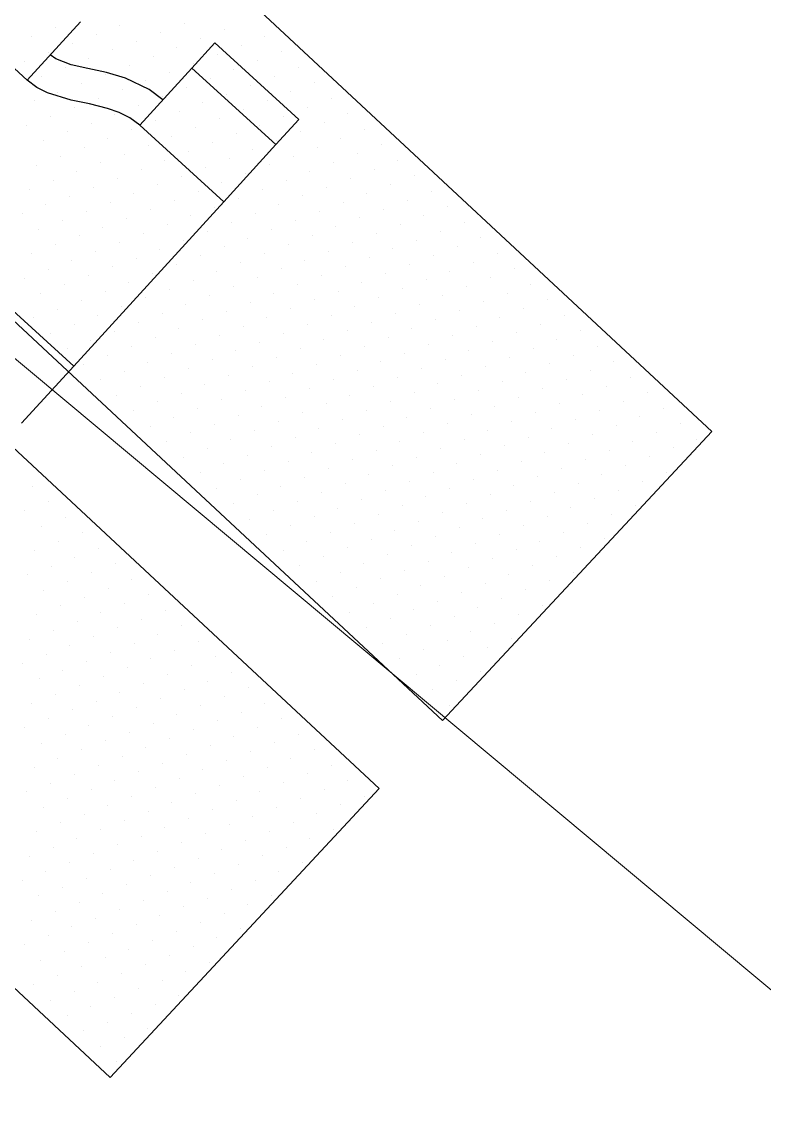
# Model space of a CAD drawing. Header units: inches. Extents: x 47316 to 59086, y 3141 to 11743.
# Drawn here: x 54399.5 to 54415.84, y 9830.6 to 9854.64 of the extents above; entities that cross this region are included whole.
import ezdxf

# ---------------------------------------------------------------- set-up
doc = ezdxf.new("R2010")
doc.units = ezdxf.units.IN
doc.header["$MEASUREMENT"] = 0
doc.linetypes.add('_VH_SPACE_TAPE_1', pattern='A,0.0001,[17,VeSys.shx,S=0.1,R=0,X=0,Y=0],-0.4,[17,VeSys.shx,S=0.1,R=0,X=0,Y=0],-0.4,[17,VeSys.shx,S=0.1,R=0,X=0,Y=0],-0.4,[18,VeSys.shx,S=0.1,R=0,X=0,Y=0],-0.5,[18,VeSys.shx,S=0.1,R=180,X=0.1,Y=0],-0.1,[17,VeSys.shx,S=0.1,R=0,X=0,Y=0],-0.4,[17,VeSys.shx,S=0.1,R=0,X=0,Y=0],-0.4,[17,VeSys.shx,S=0.1,R=0,X=0,Y=0],-0.4', length=3.0001)

msp = doc.modelspace()

# ---------------------------------------------------------------- linework, layer by layer
at = {"color": 0, "lineweight": 15}
for p, q in [((54399.434, 9859.827), (54414.688, 9845.619)), ((54401.66, 9854.555), (54401.66, 9854.555)), ((54403.074, 9854.605), (54403.074, 9854.605)), ((54399.723, 9854.309), (54399.723, 9854.309)), ((54400.247, 9854.505), (54400.247, 9854.505)), ((54401.137, 9854.36), (54401.137, 9854.36)), ((54402.55, 9854.41), (54402.55, 9854.41)), ((54403.963, 9854.46), (54403.963, 9854.46)), ((54404.853, 9854.315), (54404.853, 9854.315)), ((54400.613, 9854.164), (54400.613, 9854.164)), ((54402.026, 9854.214), (54402.026, 9854.214)), ((54402.916, 9854.069), (54402.916, 9854.069)), ((54403.439, 9854.264), (54403.439, 9854.264)), ((54404.329, 9854.119), (54404.329, 9854.119)), ((54400.089, 9853.969), (54400.089, 9853.969)), ((54400.979, 9853.823), (54400.979, 9853.823)), ((54401.502, 9854.019), (54401.502, 9854.019)), ((54402.392, 9853.873), (54402.392, 9853.873)), ((54403.805, 9853.924), (54403.805, 9853.924)), ((54405.219, 9853.974), (54405.219, 9853.974)), ((54399.565, 9853.773), (54399.565, 9853.773)), ((54400.455, 9853.628), (54400.455, 9853.628)), ((54401.868, 9853.678), (54401.868, 9853.678)), ((54403.282, 9853.728), (54403.282, 9853.728)), ((54404.171, 9853.583), (54404.171, 9853.583)), ((54404.695, 9853.778), (54404.695, 9853.778)), ((54405.584, 9853.633), (54405.584, 9853.633)), ((54408.765, 9839.26), (54393.511, 9853.468)), ((54399.931, 9853.432), (54399.931, 9853.432)), ((54401.345, 9853.483), (54401.345, 9853.483)), ((54402.234, 9853.337), (54402.234, 9853.337)), ((54402.758, 9853.533), (54402.758, 9853.533)), ((54403.647, 9853.387), (54403.647, 9853.387)), ((54405.061, 9853.438), (54405.061, 9853.438)), ((54400.297, 9853.092), (54400.297, 9853.092)), ((54400.821, 9853.287), (54400.821, 9853.287)), ((54401.71, 9853.142), (54401.71, 9853.142)), ((54403.124, 9853.192), (54403.124, 9853.192)), ((54404.537, 9853.242), (54404.537, 9853.242)), ((54405.427, 9853.097), (54405.427, 9853.097)), ((54405.95, 9853.292), (54405.95, 9853.292)), ((54399.773, 9852.896), (54399.773, 9852.896)), ((54401.187, 9852.946), (54401.187, 9852.946)), ((54402.6, 9852.996), (54402.6, 9852.996)), ((54403.49, 9852.851), (54403.49, 9852.851)), ((54404.013, 9853.047), (54404.013, 9853.047)), ((54404.903, 9852.901), (54404.903, 9852.901)), ((54406.316, 9852.951), (54406.316, 9852.951)), ((54400.663, 9852.751), (54400.663, 9852.751)), ((54401.553, 9852.605), (54401.553, 9852.605)), ((54402.076, 9852.801), (54402.076, 9852.801)), ((54402.966, 9852.656), (54402.966, 9852.656)), ((54404.379, 9852.706), (54404.379, 9852.706)), ((54405.792, 9852.756), (54405.792, 9852.756)), ((54406.682, 9852.611), (54406.682, 9852.611)), ((54399.615, 9852.36), (54399.615, 9852.36)), ((54400.139, 9852.555), (54400.139, 9852.555)), ((54401.029, 9852.41), (54401.029, 9852.41)), ((54402.442, 9852.46), (54402.442, 9852.46)), ((54403.855, 9852.51), (54403.855, 9852.51)), ((54404.745, 9852.365), (54404.745, 9852.365)), ((54405.269, 9852.56), (54405.269, 9852.56)), ((54406.158, 9852.415), (54406.158, 9852.415)), ((54400.505, 9852.215), (54400.505, 9852.215)), ((54401.918, 9852.265), (54401.918, 9852.265)), ((54402.808, 9852.119), (54402.808, 9852.119)), ((54403.332, 9852.315), (54403.332, 9852.315)), ((54404.221, 9852.17), (54404.221, 9852.17)), ((54405.635, 9852.22), (54405.635, 9852.22)), ((54407.048, 9852.27), (54407.048, 9852.27)), ((54392.117, 9851.971), (54407.37, 9837.763)), ((54399.981, 9852.019), (54399.981, 9852.019)), ((54400.871, 9851.874), (54400.871, 9851.874)), ((54401.395, 9852.069), (54401.395, 9852.069)), ((54402.284, 9851.924), (54402.284, 9851.924)), ((54403.698, 9851.974), (54403.698, 9851.974)), ((54405.111, 9852.024), (54405.111, 9852.024)), ((54406.001, 9851.879), (54406.001, 9851.879)), ((54406.524, 9852.074), (54406.524, 9852.074)), ((54407.414, 9851.929), (54407.414, 9851.929)), ((54400.347, 9851.678), (54400.347, 9851.678)), ((54401.761, 9851.728), (54401.761, 9851.728)), ((54403.174, 9851.779), (54403.174, 9851.779)), ((54404.063, 9851.633), (54404.063, 9851.633)), ((54404.587, 9851.829), (54404.587, 9851.829)), ((54405.477, 9851.683), (54405.477, 9851.683)), ((54406.89, 9851.734), (54406.89, 9851.734)), ((54399.823, 9851.483), (54399.823, 9851.483)), ((54401.237, 9851.533), (54401.237, 9851.533)), ((54402.126, 9851.388), (54402.126, 9851.388)), ((54402.65, 9851.583), (54402.65, 9851.583)), ((54403.54, 9851.438), (54403.54, 9851.438)), ((54404.953, 9851.488), (54404.953, 9851.488)), ((54406.366, 9851.538), (54406.366, 9851.538)), ((54407.256, 9851.393), (54407.256, 9851.393)), ((54407.78, 9851.588), (54407.78, 9851.588)), ((54400.189, 9851.142), (54400.189, 9851.142)), ((54400.713, 9851.337), (54400.713, 9851.337)), ((54401.603, 9851.192), (54401.603, 9851.192)), ((54403.016, 9851.242), (54403.016, 9851.242)), ((54404.429, 9851.292), (54404.429, 9851.292)), ((54405.319, 9851.147), (54405.319, 9851.147)), ((54405.843, 9851.343), (54405.843, 9851.343)), ((54406.732, 9851.197), (54406.732, 9851.197)), ((54408.146, 9851.247), (54408.146, 9851.247)), ((54399.666, 9850.947), (54399.666, 9850.947)), ((54401.079, 9850.997), (54401.079, 9850.997)), ((54402.492, 9851.047), (54402.492, 9851.047)), ((54403.906, 9851.097), (54403.906, 9851.097)), ((54404.795, 9850.952), (54404.795, 9850.952)), ((54406.209, 9851.002), (54406.209, 9851.002)), ((54407.622, 9851.052), (54407.622, 9851.052)), ((54408.511, 9850.907), (54408.511, 9850.907)), ((54400.555, 9850.801), (54400.555, 9850.801)), ((54401.969, 9850.851), (54401.969, 9850.851)), ((54402.858, 9850.706), (54402.858, 9850.706)), ((54403.382, 9850.902), (54403.382, 9850.902)), ((54404.271, 9850.756), (54404.271, 9850.756)), ((54405.685, 9850.806), (54405.685, 9850.806)), ((54407.098, 9850.856), (54407.098, 9850.856)), ((54407.988, 9850.711), (54407.988, 9850.711)), ((54400.031, 9850.606), (54400.031, 9850.606)), ((54400.921, 9850.46), (54400.921, 9850.46)), ((54401.445, 9850.656), (54401.445, 9850.656)), ((54402.334, 9850.511), (54402.334, 9850.511)), ((54403.748, 9850.561), (54403.748, 9850.561)), ((54405.161, 9850.611), (54405.161, 9850.611)), ((54406.051, 9850.466), (54406.051, 9850.466)), ((54406.574, 9850.661), (54406.574, 9850.661)), ((54407.464, 9850.516), (54407.464, 9850.516)), ((54408.877, 9850.566), (54408.877, 9850.566)), ((54399.508, 9850.41), (54399.508, 9850.41)), ((54400.397, 9850.265), (54400.397, 9850.265)), ((54401.811, 9850.315), (54401.811, 9850.315)), ((54403.224, 9850.365), (54403.224, 9850.365)), ((54404.114, 9850.22), (54404.114, 9850.22)), ((54404.637, 9850.415), (54404.637, 9850.415)), ((54405.527, 9850.27), (54405.527, 9850.27)), ((54406.94, 9850.32), (54406.94, 9850.32)), ((54408.354, 9850.37), (54408.354, 9850.37)), ((54409.243, 9850.225), (54409.243, 9850.225)), ((54399.874, 9850.069), (54399.874, 9850.069)), ((54401.287, 9850.12), (54401.287, 9850.12)), ((54402.177, 9849.974), (54402.177, 9849.974)), ((54402.7, 9850.17), (54402.7, 9850.17)), ((54403.59, 9850.024), (54403.59, 9850.024)), ((54405.003, 9850.075), (54405.003, 9850.075)), ((54406.417, 9850.125), (54406.417, 9850.125)), ((54407.306, 9849.979), (54407.306, 9849.979)), ((54407.83, 9850.175), (54407.83, 9850.175)), ((54408.719, 9850.03), (54408.719, 9850.03)), ((54400.24, 9849.729), (54400.24, 9849.729)), ((54400.763, 9849.924), (54400.763, 9849.924)), ((54401.653, 9849.779), (54401.653, 9849.779)), ((54403.066, 9849.829), (54403.066, 9849.829)), ((54404.479, 9849.879), (54404.479, 9849.879)), ((54405.369, 9849.734), (54405.369, 9849.734)), ((54405.893, 9849.929), (54405.893, 9849.929)), ((54406.782, 9849.784), (54406.782, 9849.784)), ((54408.196, 9849.834), (54408.196, 9849.834)), ((54409.609, 9849.884), (54409.609, 9849.884)), ((54399.716, 9849.533), (54399.716, 9849.533)), ((54401.129, 9849.583), (54401.129, 9849.583)), ((54402.542, 9849.634), (54402.542, 9849.634)), ((54403.432, 9849.488), (54403.432, 9849.488)), ((54403.956, 9849.684), (54403.956, 9849.684)), ((54404.845, 9849.538), (54404.845, 9849.538)), ((54406.259, 9849.588), (54406.259, 9849.588)), ((54407.672, 9849.639), (54407.672, 9849.639)), ((54408.562, 9849.493), (54408.562, 9849.493)), ((54409.085, 9849.689), (54409.085, 9849.689)), ((54409.975, 9849.543), (54409.975, 9849.543)), ((54400.605, 9849.388), (54400.605, 9849.388)), ((54401.495, 9849.243), (54401.495, 9849.243)), ((54402.019, 9849.438), (54402.019, 9849.438)), ((54402.908, 9849.293), (54402.908, 9849.293)), ((54404.322, 9849.343), (54404.322, 9849.343)), ((54405.735, 9849.393), (54405.735, 9849.393)), ((54406.625, 9849.248), (54406.625, 9849.248)), ((54407.148, 9849.443), (54407.148, 9849.443)), ((54408.038, 9849.298), (54408.038, 9849.298)), ((54409.451, 9849.348), (54409.451, 9849.348)), ((54399.558, 9848.997), (54399.558, 9848.997)), ((54400.082, 9849.192), (54400.082, 9849.192)), ((54400.971, 9849.047), (54400.971, 9849.047)), ((54402.385, 9849.097), (54402.385, 9849.097)), ((54403.798, 9849.147), (54403.798, 9849.147)), ((54404.687, 9849.002), (54404.687, 9849.002)), ((54405.211, 9849.198), (54405.211, 9849.198)), ((54406.101, 9849.052), (54406.101, 9849.052)), ((54407.514, 9849.102), (54407.514, 9849.102)), ((54408.927, 9849.153), (54408.927, 9849.153)), ((54409.817, 9849.007), (54409.817, 9849.007)), ((54410.341, 9849.203), (54410.341, 9849.203)), ((54400.448, 9848.852), (54400.448, 9848.852)), ((54401.861, 9848.902), (54401.861, 9848.902)), ((54402.75, 9848.756), (54402.75, 9848.756)), ((54403.274, 9848.952), (54403.274, 9848.952)), ((54404.164, 9848.807), (54404.164, 9848.807)), ((54405.577, 9848.857), (54405.577, 9848.857)), ((54406.99, 9848.907), (54406.99, 9848.907)), ((54407.88, 9848.762), (54407.88, 9848.762)), ((54408.404, 9848.957), (54408.404, 9848.957)), ((54409.293, 9848.812), (54409.293, 9848.812)), ((54410.707, 9848.862), (54410.707, 9848.862)), ((54399.924, 9848.656), (54399.924, 9848.656)), ((54400.813, 9848.511), (54400.813, 9848.511)), ((54401.337, 9848.706), (54401.337, 9848.706)), ((54402.227, 9848.561), (54402.227, 9848.561)), ((54403.64, 9848.611), (54403.64, 9848.611)), ((54405.053, 9848.661), (54405.053, 9848.661)), ((54405.943, 9848.516), (54405.943, 9848.516)), ((54406.467, 9848.711), (54406.467, 9848.711)), ((54407.356, 9848.566), (54407.356, 9848.566)), ((54408.77, 9848.616), (54408.77, 9848.616)), ((54410.183, 9848.666), (54410.183, 9848.666)), ((54411.073, 9848.521), (54411.073, 9848.521)), ((54400.29, 9848.315), (54400.29, 9848.315)), ((54401.703, 9848.366), (54401.703, 9848.366)), ((54403.116, 9848.416), (54403.116, 9848.416)), ((54404.006, 9848.27), (54404.006, 9848.27)), ((54404.53, 9848.466), (54404.53, 9848.466)), ((54405.419, 9848.32), (54405.419, 9848.32)), ((54406.833, 9848.371), (54406.833, 9848.371)), ((54408.246, 9848.421), (54408.246, 9848.421)), ((54409.135, 9848.275), (54409.135, 9848.275)), ((54409.659, 9848.471), (54409.659, 9848.471)), ((54410.549, 9848.326), (54410.549, 9848.326)), ((54399.766, 9848.12), (54399.766, 9848.12)), ((54401.179, 9848.17), (54401.179, 9848.17)), ((54402.069, 9848.025), (54402.069, 9848.025)), ((54402.593, 9848.22), (54402.593, 9848.22)), ((54403.482, 9848.075), (54403.482, 9848.075)), ((54404.895, 9848.125), (54404.895, 9848.125)), ((54406.309, 9848.175), (54406.309, 9848.175)), ((54407.198, 9848.03), (54407.198, 9848.03)), ((54407.722, 9848.225), (54407.722, 9848.225)), ((54408.612, 9848.08), (54408.612, 9848.08)), ((54410.025, 9848.13), (54410.025, 9848.13)), ((54411.438, 9848.18), (54411.438, 9848.18)), ((54400.132, 9847.779), (54400.132, 9847.779)), ((54400.656, 9847.975), (54400.656, 9847.975)), ((54401.545, 9847.829), (54401.545, 9847.829)), ((54402.958, 9847.879), (54402.958, 9847.879)), ((54404.372, 9847.93), (54404.372, 9847.93)), ((54405.261, 9847.784), (54405.261, 9847.784)), ((54405.785, 9847.98), (54405.785, 9847.98)), ((54406.675, 9847.834), (54406.675, 9847.834)), ((54408.088, 9847.885), (54408.088, 9847.885)), ((54409.501, 9847.935), (54409.501, 9847.935)), ((54410.391, 9847.789), (54410.391, 9847.789)), ((54410.915, 9847.985), (54410.915, 9847.985)), ((54411.804, 9847.84), (54411.804, 9847.84)), ((54401.021, 9847.634), (54401.021, 9847.634)), ((54402.435, 9847.684), (54402.435, 9847.684)), ((54403.324, 9847.539), (54403.324, 9847.539)), ((54403.848, 9847.734), (54403.848, 9847.734)), ((54404.738, 9847.589), (54404.738, 9847.589)), ((54406.151, 9847.639), (54406.151, 9847.639)), ((54407.564, 9847.689), (54407.564, 9847.689)), ((54408.454, 9847.544), (54408.454, 9847.544)), ((54408.978, 9847.739), (54408.978, 9847.739)), ((54409.867, 9847.594), (54409.867, 9847.594)), ((54411.281, 9847.644), (54411.281, 9847.644)), ((54400.498, 9847.438), (54400.498, 9847.438)), ((54401.911, 9847.488), (54401.911, 9847.488)), ((54402.801, 9847.343), (54402.801, 9847.343)), ((54404.214, 9847.393), (54404.214, 9847.393)), ((54405.627, 9847.443), (54405.627, 9847.443)), ((54406.517, 9847.298), (54406.517, 9847.298)), ((54407.041, 9847.494), (54407.041, 9847.494)), ((54407.93, 9847.348), (54407.93, 9847.348)), ((54409.343, 9847.398), (54409.343, 9847.398)), ((54410.757, 9847.449), (54410.757, 9847.449)), ((54411.646, 9847.303), (54411.646, 9847.303)), ((54412.17, 9847.499), (54412.17, 9847.499)), ((54400.864, 9847.098), (54400.864, 9847.098)), ((54401.387, 9847.293), (54401.387, 9847.293)), ((54402.277, 9847.148), (54402.277, 9847.148)), ((54403.69, 9847.198), (54403.69, 9847.198)), ((54405.104, 9847.248), (54405.104, 9847.248)), ((54405.993, 9847.103), (54405.993, 9847.103)), ((54407.406, 9847.153), (54407.406, 9847.153)), ((54408.82, 9847.203), (54408.82, 9847.203)), ((54409.709, 9847.058), (54409.709, 9847.058)), ((54410.233, 9847.253), (54410.233, 9847.253)), ((54411.123, 9847.108), (54411.123, 9847.108)), ((54412.536, 9847.158), (54412.536, 9847.158)), ((54401.753, 9846.952), (54401.753, 9846.952)), ((54403.166, 9847.002), (54403.166, 9847.002)), ((54404.056, 9846.857), (54404.056, 9846.857)), ((54404.58, 9847.052), (54404.58, 9847.052)), ((54405.469, 9846.907), (54405.469, 9846.907)), ((54406.883, 9846.957), (54406.883, 9846.957)), ((54408.296, 9847.007), (54408.296, 9847.007)), ((54409.186, 9846.862), (54409.186, 9846.862)), ((54410.599, 9846.912), (54410.599, 9846.912)), ((54412.012, 9846.962), (54412.012, 9846.962)), ((54412.902, 9846.817), (54412.902, 9846.817)), ((54401.229, 9846.757), (54401.229, 9846.757)), ((54402.119, 9846.611), (54402.119, 9846.611)), ((54402.643, 9846.807), (54402.643, 9846.807)), ((54403.532, 9846.662), (54403.532, 9846.662)), ((54404.946, 9846.712), (54404.946, 9846.712)), ((54406.359, 9846.762), (54406.359, 9846.762)), ((54407.249, 9846.617), (54407.249, 9846.617)), ((54407.772, 9846.812), (54407.772, 9846.812)), ((54408.662, 9846.667), (54408.662, 9846.667)), ((54410.075, 9846.717), (54410.075, 9846.717)), ((54411.489, 9846.767), (54411.489, 9846.767)), ((54412.378, 9846.622), (54412.378, 9846.622)), ((54401.595, 9846.416), (54401.595, 9846.416)), ((54403.009, 9846.466), (54403.009, 9846.466)), ((54404.422, 9846.516), (54404.422, 9846.516)), ((54405.312, 9846.371), (54405.312, 9846.371)), ((54405.835, 9846.566), (54405.835, 9846.566)), ((54406.725, 9846.421), (54406.725, 9846.421)), ((54408.138, 9846.471), (54408.138, 9846.471)), ((54409.551, 9846.521), (54409.551, 9846.521)), ((54410.441, 9846.376), (54410.441, 9846.376)), ((54410.965, 9846.571), (54410.965, 9846.571)), ((54411.854, 9846.426), (54411.854, 9846.426)), ((54413.268, 9846.476), (54413.268, 9846.476)), ((54402.485, 9846.271), (54402.485, 9846.271)), ((54403.374, 9846.125), (54403.374, 9846.125)), ((54403.898, 9846.321), (54403.898, 9846.321)), ((54404.788, 9846.175), (54404.788, 9846.175)), ((54406.201, 9846.226), (54406.201, 9846.226)), ((54407.614, 9846.276), (54407.614, 9846.276)), ((54408.504, 9846.13), (54408.504, 9846.13)), ((54409.028, 9846.326), (54409.028, 9846.326)), ((54409.917, 9846.181), (54409.917, 9846.181)), ((54411.331, 9846.231), (54411.331, 9846.231)), ((54412.744, 9846.281), (54412.744, 9846.281)), ((54413.634, 9846.136), (54413.634, 9846.136)), ((54401.961, 9846.075), (54401.961, 9846.075)), ((54402.851, 9845.93), (54402.851, 9845.93)), ((54404.264, 9845.98), (54404.264, 9845.98)), ((54405.677, 9846.03), (54405.677, 9846.03)), ((54406.567, 9845.885), (54406.567, 9845.885)), ((54407.091, 9846.08), (54407.091, 9846.08)), ((54407.98, 9845.935), (54407.98, 9845.935)), ((54409.394, 9845.985), (54409.394, 9845.985)), ((54410.807, 9846.035), (54410.807, 9846.035)), ((54411.697, 9845.89), (54411.697, 9845.89)), ((54412.22, 9846.085), (54412.22, 9846.085)), ((54413.11, 9845.94), (54413.11, 9845.94)), ((54402.327, 9845.734), (54402.327, 9845.734)), ((54403.74, 9845.784), (54403.74, 9845.784)), ((54404.63, 9845.639), (54404.63, 9845.639)), ((54405.154, 9845.835), (54405.154, 9845.835)), ((54406.043, 9845.689), (54406.043, 9845.689)), ((54407.457, 9845.739), (54407.457, 9845.739)), ((54414.688, 9845.619), (54408.765, 9839.26)), ((54408.87, 9845.79), (54408.87, 9845.79)), ((54409.759, 9845.644), (54409.759, 9845.644)), ((54410.283, 9845.84), (54410.283, 9845.84)), ((54411.173, 9845.694), (54411.173, 9845.694)), ((54412.586, 9845.745), (54412.586, 9845.745)), ((54413.999, 9845.795), (54413.999, 9845.795)), ((54401.447, 9831.404), (54386.194, 9845.612)), ((54402.693, 9845.394), (54402.693, 9845.394)), ((54403.217, 9845.589), (54403.217, 9845.589)), ((54404.106, 9845.444), (54404.106, 9845.444)), ((54405.52, 9845.494), (54405.52, 9845.494)), ((54406.933, 9845.544), (54406.933, 9845.544)), ((54407.822, 9845.399), (54407.822, 9845.399)), ((54408.346, 9845.594), (54408.346, 9845.594)), ((54409.236, 9845.449), (54409.236, 9845.449)), ((54410.649, 9845.499), (54410.649, 9845.499)), ((54412.062, 9845.549), (54412.062, 9845.549)), ((54412.952, 9845.404), (54412.952, 9845.404)), ((54413.476, 9845.599), (54413.476, 9845.599)), ((54414.365, 9845.454), (54414.365, 9845.454)), ((54403.582, 9845.248), (54403.582, 9845.248)), ((54404.996, 9845.298), (54404.996, 9845.298)), ((54405.885, 9845.153), (54405.885, 9845.153)), ((54406.409, 9845.349), (54406.409, 9845.349)), ((54407.299, 9845.203), (54407.299, 9845.203)), ((54408.712, 9845.253), (54408.712, 9845.253)), ((54410.125, 9845.303), (54410.125, 9845.303)), ((54411.015, 9845.158), (54411.015, 9845.158)), ((54411.539, 9845.354), (54411.539, 9845.354)), ((54412.428, 9845.208), (54412.428, 9845.208)), ((54413.842, 9845.258), (54413.842, 9845.258)), ((54403.059, 9845.053), (54403.059, 9845.053)), ((54403.948, 9844.907), (54403.948, 9844.907)), ((54404.472, 9845.103), (54404.472, 9845.103)), ((54405.362, 9844.958), (54405.362, 9844.958)), ((54406.775, 9845.008), (54406.775, 9845.008)), ((54408.188, 9845.058), (54408.188, 9845.058)), ((54409.078, 9844.913), (54409.078, 9844.913)), ((54409.602, 9845.108), (54409.602, 9845.108)), ((54410.491, 9844.963), (54410.491, 9844.963)), ((54411.905, 9845.013), (54411.905, 9845.013)), ((54413.318, 9845.063), (54413.318, 9845.063)), ((54403.425, 9844.712), (54403.425, 9844.712)), ((54404.838, 9844.762), (54404.838, 9844.762)), ((54406.251, 9844.812), (54406.251, 9844.812)), ((54407.141, 9844.667), (54407.141, 9844.667)), ((54407.665, 9844.862), (54407.665, 9844.862)), ((54408.554, 9844.717), (54408.554, 9844.717)), ((54409.968, 9844.767), (54409.968, 9844.767)), ((54411.381, 9844.817), (54411.381, 9844.817)), ((54412.27, 9844.672), (54412.27, 9844.672)), ((54412.794, 9844.868), (54412.794, 9844.868)), ((54413.684, 9844.722), (54413.684, 9844.722)), ((54399.73, 9844.414), (54399.73, 9844.414)), ((54404.314, 9844.567), (54404.314, 9844.567)), ((54405.204, 9844.421), (54405.204, 9844.421)), ((54405.728, 9844.617), (54405.728, 9844.617)), ((54406.617, 9844.471), (54406.617, 9844.471)), ((54408.03, 9844.522), (54408.03, 9844.522)), ((54409.444, 9844.572), (54409.444, 9844.572)), ((54410.333, 9844.426), (54410.333, 9844.426)), ((54410.857, 9844.622), (54410.857, 9844.622)), ((54411.747, 9844.477), (54411.747, 9844.477)), ((54413.16, 9844.527), (54413.16, 9844.527)), ((54403.79, 9844.371), (54403.79, 9844.371)), ((54404.68, 9844.226), (54404.68, 9844.226)), ((54406.093, 9844.276), (54406.093, 9844.276)), ((54407.507, 9844.326), (54407.507, 9844.326)), ((54408.396, 9844.181), (54408.396, 9844.181)), ((54408.92, 9844.376), (54408.92, 9844.376)), ((54409.81, 9844.231), (54409.81, 9844.231)), ((54411.223, 9844.281), (54411.223, 9844.281)), ((54412.636, 9844.331), (54412.636, 9844.331)), ((54400.096, 9844.073), (54400.096, 9844.073)), ((54404.156, 9844.03), (54404.156, 9844.03)), ((54405.57, 9844.081), (54405.57, 9844.081)), ((54406.459, 9843.935), (54406.459, 9843.935)), ((54406.983, 9844.131), (54406.983, 9844.131)), ((54407.873, 9843.985), (54407.873, 9843.985)), ((54409.286, 9844.035), (54409.286, 9844.035)), ((54410.699, 9844.086), (54410.699, 9844.086)), ((54411.589, 9843.94), (54411.589, 9843.94)), ((54412.113, 9844.136), (54412.113, 9844.136)), ((54413.002, 9843.99), (54413.002, 9843.99)), ((54399.572, 9843.877), (54399.572, 9843.877)), ((54400.462, 9843.732), (54400.462, 9843.732)), ((54404.522, 9843.69), (54404.522, 9843.69)), ((54405.046, 9843.885), (54405.046, 9843.885)), ((54405.936, 9843.74), (54405.936, 9843.74)), ((54407.349, 9843.79), (54407.349, 9843.79)), ((54408.762, 9843.84), (54408.762, 9843.84)), ((54409.652, 9843.695), (54409.652, 9843.695)), ((54410.176, 9843.89), (54410.176, 9843.89)), ((54411.065, 9843.745), (54411.065, 9843.745)), ((54412.478, 9843.795), (54412.478, 9843.795)), ((54399.938, 9843.537), (54399.938, 9843.537)), ((54405.412, 9843.544), (54405.412, 9843.544)), ((54406.825, 9843.594), (54406.825, 9843.594)), ((54407.715, 9843.449), (54407.715, 9843.449)), ((54408.238, 9843.645), (54408.238, 9843.645)), ((54409.128, 9843.499), (54409.128, 9843.499)), ((54410.541, 9843.549), (54410.541, 9843.549)), ((54411.955, 9843.6), (54411.955, 9843.6)), ((54400.828, 9843.391), (54400.828, 9843.391)), ((54404.888, 9843.349), (54404.888, 9843.349)), ((54406.301, 9843.399), (54406.301, 9843.399)), ((54407.191, 9843.254), (54407.191, 9843.254)), ((54408.604, 9843.304), (54408.604, 9843.304)), ((54410.018, 9843.354), (54410.018, 9843.354)), ((54410.907, 9843.209), (54410.907, 9843.209)), ((54411.431, 9843.404), (54411.431, 9843.404)), ((54412.321, 9843.259), (54412.321, 9843.259)), ((54399.78, 9843), (54399.78, 9843)), ((54400.304, 9843.196), (54400.304, 9843.196)), ((54401.194, 9843.051), (54401.194, 9843.051)), ((54405.254, 9843.008), (54405.254, 9843.008)), ((54405.778, 9843.203), (54405.778, 9843.203)), ((54406.667, 9843.058), (54406.667, 9843.058)), ((54408.081, 9843.108), (54408.081, 9843.108)), ((54409.494, 9843.158), (54409.494, 9843.158)), ((54410.384, 9843.013), (54410.384, 9843.013)), ((54411.797, 9843.063), (54411.797, 9843.063)), ((54400.67, 9842.855), (54400.67, 9842.855)), ((54406.144, 9842.863), (54406.144, 9842.863)), ((54407.557, 9842.913), (54407.557, 9842.913)), ((54408.446, 9842.767), (54408.446, 9842.767)), ((54408.97, 9842.963), (54408.97, 9842.963)), ((54409.86, 9842.818), (54409.86, 9842.818)), ((54411.273, 9842.868), (54411.273, 9842.868)), ((54400.146, 9842.66), (54400.146, 9842.66)), ((54401.036, 9842.514), (54401.036, 9842.514)), ((54401.56, 9842.71), (54401.56, 9842.71)), ((54405.62, 9842.667), (54405.62, 9842.667)), ((54406.509, 9842.522), (54406.509, 9842.522)), ((54407.033, 9842.717), (54407.033, 9842.717)), ((54407.923, 9842.572), (54407.923, 9842.572)), ((54409.336, 9842.622), (54409.336, 9842.622)), ((54410.749, 9842.672), (54410.749, 9842.672)), ((54411.639, 9842.527), (54411.639, 9842.527)), ((54399.623, 9842.464), (54399.623, 9842.464)), ((54400.512, 9842.319), (54400.512, 9842.319)), ((54401.926, 9842.369), (54401.926, 9842.369)), ((54405.986, 9842.326), (54405.986, 9842.326)), ((54407.399, 9842.377), (54407.399, 9842.377)), ((54408.812, 9842.427), (54408.812, 9842.427)), ((54409.702, 9842.281), (54409.702, 9842.281)), ((54410.226, 9842.477), (54410.226, 9842.477)), ((54411.115, 9842.332), (54411.115, 9842.332)), ((54399.988, 9842.123), (54399.988, 9842.123)), ((54401.402, 9842.174), (54401.402, 9842.174)), ((54402.291, 9842.028), (54402.291, 9842.028)), ((54406.875, 9842.181), (54406.875, 9842.181)), ((54407.765, 9842.036), (54407.765, 9842.036)), ((54408.289, 9842.231), (54408.289, 9842.231)), ((54409.178, 9842.086), (54409.178, 9842.086)), ((54410.592, 9842.136), (54410.592, 9842.136)), ((54400.354, 9841.783), (54400.354, 9841.783)), ((54400.878, 9841.978), (54400.878, 9841.978)), ((54401.768, 9841.833), (54401.768, 9841.833)), ((54406.352, 9841.986), (54406.352, 9841.986)), ((54407.241, 9841.84), (54407.241, 9841.84)), ((54408.654, 9841.89), (54408.654, 9841.89)), ((54410.068, 9841.941), (54410.068, 9841.941)), ((54410.957, 9841.795), (54410.957, 9841.795)), ((54399.831, 9841.587), (54399.831, 9841.587)), ((54401.244, 9841.637), (54401.244, 9841.637)), ((54402.657, 9841.687), (54402.657, 9841.687)), ((54406.717, 9841.645), (54406.717, 9841.645)), ((54408.131, 9841.695), (54408.131, 9841.695)), ((54409.02, 9841.55), (54409.02, 9841.55)), ((54409.544, 9841.745), (54409.544, 9841.745)), ((54410.434, 9841.6), (54410.434, 9841.6)), ((54400.72, 9841.442), (54400.72, 9841.442)), ((54401.61, 9841.296), (54401.61, 9841.296)), ((54402.134, 9841.492), (54402.134, 9841.492)), ((54403.023, 9841.347), (54403.023, 9841.347)), ((54407.083, 9841.304), (54407.083, 9841.304)), ((54407.607, 9841.499), (54407.607, 9841.499)), ((54408.497, 9841.354), (54408.497, 9841.354)), ((54409.91, 9841.404), (54409.91, 9841.404)), ((54399.673, 9841.051), (54399.673, 9841.051)), ((54400.196, 9841.246), (54400.196, 9841.246)), ((54401.086, 9841.101), (54401.086, 9841.101)), ((54402.499, 9841.151), (54402.499, 9841.151)), ((54407.973, 9841.159), (54407.973, 9841.159)), ((54409.386, 9841.209), (54409.386, 9841.209)), ((54410.276, 9841.064), (54410.276, 9841.064)), ((54400.562, 9840.906), (54400.562, 9840.906)), ((54401.976, 9840.956), (54401.976, 9840.956)), ((54402.865, 9840.81), (54402.865, 9840.81)), ((54403.389, 9841.006), (54403.389, 9841.006)), ((54407.449, 9840.963), (54407.449, 9840.963)), ((54408.339, 9840.818), (54408.339, 9840.818)), ((54408.862, 9841.013), (54408.862, 9841.013)), ((54409.752, 9840.868), (54409.752, 9840.868)), ((54400.039, 9840.71), (54400.039, 9840.71)), ((54400.928, 9840.565), (54400.928, 9840.565)), ((54401.452, 9840.76), (54401.452, 9840.76)), ((54402.342, 9840.615), (54402.342, 9840.615)), ((54403.755, 9840.665), (54403.755, 9840.665)), ((54407.815, 9840.622), (54407.815, 9840.622)), ((54409.228, 9840.673), (54409.228, 9840.673)), ((54399.515, 9840.515), (54399.515, 9840.515)), ((54400.404, 9840.369), (54400.404, 9840.369)), ((54401.818, 9840.419), (54401.818, 9840.419)), ((54403.231, 9840.47), (54403.231, 9840.47)), ((54404.121, 9840.324), (54404.121, 9840.324)), ((54408.705, 9840.477), (54408.705, 9840.477)), ((54409.594, 9840.332), (54409.594, 9840.332)), ((54399.881, 9840.174), (54399.881, 9840.174)), ((54401.294, 9840.224), (54401.294, 9840.224)), ((54402.707, 9840.274), (54402.707, 9840.274)), ((54403.597, 9840.129), (54403.597, 9840.129)), ((54408.181, 9840.282), (54408.181, 9840.282)), ((54409.07, 9840.136), (54409.07, 9840.136)), ((54400.77, 9840.028), (54400.77, 9840.028)), ((54401.66, 9839.883), (54401.66, 9839.883)), ((54402.184, 9840.079), (54402.184, 9840.079)), ((54403.073, 9839.933), (54403.073, 9839.933)), ((54404.487, 9839.983), (54404.487, 9839.983)), ((54408.547, 9839.941), (54408.547, 9839.941)), ((54399.723, 9839.638), (54399.723, 9839.638)), ((54400.247, 9839.833), (54400.247, 9839.833)), ((54401.136, 9839.688), (54401.136, 9839.688)), ((54402.55, 9839.738), (54402.55, 9839.738)), ((54403.963, 9839.788), (54403.963, 9839.788)), ((54404.852, 9839.643), (54404.852, 9839.643)), ((54400.612, 9839.492), (54400.612, 9839.492)), ((54402.026, 9839.542), (54402.026, 9839.542)), ((54402.915, 9839.397), (54402.915, 9839.397)), ((54403.439, 9839.592), (54403.439, 9839.592)), ((54404.329, 9839.447), (54404.329, 9839.447)), ((54408.913, 9839.6), (54408.913, 9839.6)), ((54400.089, 9839.297), (54400.089, 9839.297)), ((54400.978, 9839.151), (54400.978, 9839.151)), ((54401.502, 9839.347), (54401.502, 9839.347)), ((54402.392, 9839.202), (54402.392, 9839.202)), ((54403.805, 9839.252), (54403.805, 9839.252)), ((54405.218, 9839.302), (54405.218, 9839.302)), ((54399.565, 9839.101), (54399.565, 9839.101)), ((54400.455, 9838.956), (54400.455, 9838.956)), ((54401.868, 9839.006), (54401.868, 9839.006)), ((54403.281, 9839.056), (54403.281, 9839.056)), ((54404.171, 9838.911), (54404.171, 9838.911)), ((54404.695, 9839.106), (54404.695, 9839.106)), ((54405.584, 9838.961), (54405.584, 9838.961)), ((54399.931, 9838.76), (54399.931, 9838.76)), ((54401.344, 9838.811), (54401.344, 9838.811)), ((54402.234, 9838.665), (54402.234, 9838.665)), ((54402.758, 9838.861), (54402.758, 9838.861)), ((54403.647, 9838.715), (54403.647, 9838.715)), ((54405.06, 9838.766), (54405.06, 9838.766)), ((54400.297, 9838.42), (54400.297, 9838.42)), ((54400.82, 9838.615), (54400.82, 9838.615)), ((54401.71, 9838.47), (54401.71, 9838.47)), ((54403.123, 9838.52), (54403.123, 9838.52)), ((54404.537, 9838.57), (54404.537, 9838.57)), ((54405.426, 9838.425), (54405.426, 9838.425)), ((54405.95, 9838.62), (54405.95, 9838.62)), ((54399.773, 9838.224), (54399.773, 9838.224)), ((54401.186, 9838.274), (54401.186, 9838.274)), ((54402.6, 9838.324), (54402.6, 9838.324)), ((54403.489, 9838.179), (54403.489, 9838.179)), ((54404.013, 9838.375), (54404.013, 9838.375)), ((54404.903, 9838.229), (54404.903, 9838.229)), ((54406.316, 9838.279), (54406.316, 9838.279)), ((54400.663, 9838.079), (54400.663, 9838.079)), ((54401.552, 9837.934), (54401.552, 9837.934)), ((54402.076, 9838.129), (54402.076, 9838.129)), ((54402.966, 9837.984), (54402.966, 9837.984)), ((54404.379, 9838.034), (54404.379, 9838.034)), ((54405.792, 9838.084), (54405.792, 9838.084)), ((54406.682, 9837.939), (54406.682, 9837.939)), ((54399.615, 9837.688), (54399.615, 9837.688)), ((54400.139, 9837.883), (54400.139, 9837.883)), ((54401.029, 9837.738), (54401.029, 9837.738)), ((54407.37, 9837.763), (54401.447, 9831.404)), ((54402.442, 9837.788), (54402.442, 9837.788)), ((54403.855, 9837.838), (54403.855, 9837.838)), ((54404.745, 9837.693), (54404.745, 9837.693)), ((54405.268, 9837.889), (54405.268, 9837.889)), ((54406.158, 9837.743), (54406.158, 9837.743)), ((54400.505, 9837.543), (54400.505, 9837.543)), ((54401.918, 9837.593), (54401.918, 9837.593)), ((54402.808, 9837.447), (54402.808, 9837.447)), ((54403.331, 9837.643), (54403.331, 9837.643)), ((54404.221, 9837.498), (54404.221, 9837.498)), ((54405.634, 9837.548), (54405.634, 9837.548)), ((54407.048, 9837.598), (54407.048, 9837.598)), ((54399.981, 9837.347), (54399.981, 9837.347)), ((54400.871, 9837.202), (54400.871, 9837.202)), ((54401.394, 9837.397), (54401.394, 9837.397)), ((54402.284, 9837.252), (54402.284, 9837.252)), ((54403.697, 9837.302), (54403.697, 9837.302)), ((54405.111, 9837.352), (54405.111, 9837.352)), ((54406, 9837.207), (54406, 9837.207)), ((54406.524, 9837.402), (54406.524, 9837.402)), ((54400.347, 9837.006), (54400.347, 9837.006)), ((54401.76, 9837.056), (54401.76, 9837.056)), ((54403.174, 9837.107), (54403.174, 9837.107)), ((54404.063, 9836.961), (54404.063, 9836.961)), ((54404.587, 9837.157), (54404.587, 9837.157)), ((54405.476, 9837.011), (54405.476, 9837.011)), ((54399.823, 9836.811), (54399.823, 9836.811)), ((54401.237, 9836.861), (54401.237, 9836.861)), ((54402.65, 9836.911), (54402.65, 9836.911)), ((54403.539, 9836.766), (54403.539, 9836.766)), ((54404.953, 9836.816), (54404.953, 9836.816)), ((54406.366, 9836.866), (54406.366, 9836.866)), ((54400.713, 9836.666), (54400.713, 9836.666)), ((54401.602, 9836.52), (54401.602, 9836.52)), ((54402.126, 9836.716), (54402.126, 9836.716)), ((54403.016, 9836.57), (54403.016, 9836.57)), ((54404.429, 9836.621), (54404.429, 9836.621)), ((54405.842, 9836.671), (54405.842, 9836.671)), ((54399.665, 9836.275), (54399.665, 9836.275)), ((54400.189, 9836.47), (54400.189, 9836.47)), ((54401.079, 9836.325), (54401.079, 9836.325)), ((54402.492, 9836.375), (54402.492, 9836.375)), ((54403.905, 9836.425), (54403.905, 9836.425)), ((54404.795, 9836.28), (54404.795, 9836.28)), ((54405.319, 9836.475), (54405.319, 9836.475)), ((54400.555, 9836.129), (54400.555, 9836.129)), ((54401.968, 9836.179), (54401.968, 9836.179)), ((54402.858, 9836.034), (54402.858, 9836.034)), ((54403.382, 9836.23), (54403.382, 9836.23)), ((54404.271, 9836.084), (54404.271, 9836.084)), ((54405.684, 9836.134), (54405.684, 9836.134)), ((54400.031, 9835.934), (54400.031, 9835.934)), ((54400.921, 9835.788), (54400.921, 9835.788)), ((54401.445, 9835.984), (54401.445, 9835.984)), ((54402.334, 9835.839), (54402.334, 9835.839)), ((54403.747, 9835.889), (54403.747, 9835.889)), ((54405.161, 9835.939), (54405.161, 9835.939)), ((54399.507, 9835.738), (54399.507, 9835.738)), ((54400.397, 9835.593), (54400.397, 9835.593)), ((54401.81, 9835.643), (54401.81, 9835.643)), ((54403.224, 9835.693), (54403.224, 9835.693)), ((54404.113, 9835.548), (54404.113, 9835.548)), ((54404.637, 9835.743), (54404.637, 9835.743)), ((54399.873, 9835.398), (54399.873, 9835.398)), ((54401.287, 9835.448), (54401.287, 9835.448)), ((54402.176, 9835.302), (54402.176, 9835.302)), ((54402.7, 9835.498), (54402.7, 9835.498)), ((54403.59, 9835.353), (54403.59, 9835.353)), ((54405.003, 9835.403), (54405.003, 9835.403)), ((54400.239, 9835.057), (54400.239, 9835.057)), ((54400.763, 9835.252), (54400.763, 9835.252)), ((54401.653, 9835.107), (54401.653, 9835.107)), ((54403.066, 9835.157), (54403.066, 9835.157)), ((54404.479, 9835.207), (54404.479, 9835.207)), ((54399.715, 9834.861), (54399.715, 9834.861)), ((54401.129, 9834.911), (54401.129, 9834.911)), ((54402.542, 9834.962), (54402.542, 9834.962)), ((54403.432, 9834.816), (54403.432, 9834.816)), ((54403.955, 9835.012), (54403.955, 9835.012)), ((54400.605, 9834.716), (54400.605, 9834.716)), ((54401.495, 9834.571), (54401.495, 9834.571)), ((54402.018, 9834.766), (54402.018, 9834.766)), ((54402.908, 9834.621), (54402.908, 9834.621)), ((54404.321, 9834.671), (54404.321, 9834.671)), ((54399.558, 9834.325), (54399.558, 9834.325)), ((54400.081, 9834.52), (54400.081, 9834.52)), ((54400.971, 9834.375), (54400.971, 9834.375)), ((54402.384, 9834.425), (54402.384, 9834.425)), ((54403.798, 9834.475), (54403.798, 9834.475)), ((54400.447, 9834.18), (54400.447, 9834.18)), ((54401.861, 9834.23), (54401.861, 9834.23)), ((54402.75, 9834.085), (54402.75, 9834.085)), ((54403.274, 9834.28), (54403.274, 9834.28)), ((54399.923, 9833.984), (54399.923, 9833.984)), ((54400.813, 9833.839), (54400.813, 9833.839)), ((54401.337, 9834.034), (54401.337, 9834.034)), ((54402.226, 9833.889), (54402.226, 9833.889)), ((54403.64, 9833.939), (54403.64, 9833.939)), ((54400.289, 9833.643), (54400.289, 9833.643)), ((54401.703, 9833.694), (54401.703, 9833.694)), ((54403.116, 9833.744), (54403.116, 9833.744)), ((54399.766, 9833.448), (54399.766, 9833.448)), ((54401.179, 9833.498), (54401.179, 9833.498)), ((54402.069, 9833.353), (54402.069, 9833.353)), ((54402.592, 9833.548), (54402.592, 9833.548)), ((54400.655, 9833.303), (54400.655, 9833.303)), ((54401.545, 9833.157), (54401.545, 9833.157)), ((54402.958, 9833.207), (54402.958, 9833.207)), ((54400.132, 9833.107), (54400.132, 9833.107)), ((54401.021, 9832.962), (54401.021, 9832.962)), ((54402.434, 9833.012), (54402.434, 9833.012)), ((54400.497, 9832.766), (54400.497, 9832.766)), ((54401.911, 9832.817), (54401.911, 9832.817)), ((54400.863, 9832.426), (54400.863, 9832.426)), ((54401.387, 9832.621), (54401.387, 9832.621)), ((54402.277, 9832.476), (54402.277, 9832.476)), ((54401.753, 9832.28), (54401.753, 9832.28)), ((54401.229, 9832.085), (54401.229, 9832.085)), ((54401.595, 9831.744), (54401.595, 9831.744))]:
    msp.add_line(p, q, dxfattribs=at)
at = {"color": 0, "linetype": '_VH_SPACE_TAPE_1', "lineweight": 15, "ltscale": 5}
msp.add_line((54460.225, 9796.405), (54387.299, 9857.288), dxfattribs=at)
at = {"color": 0, "linetype": 'ByBlock', "lineweight": -3, "ltscale": 0.1125}
msp.add_line((54399.619, 9853.353), (54396.295, 9856.386), dxfattribs=at)
at = {"color": 0, "linetype": 'ByBlock', "lineweight": -3, "ltscale": 0.043536}
msp.add_line((54399.619, 9853.353), (54400.793, 9854.639), dxfattribs=at)
at = {"color": 0, "linetype": 'ByBlock', "lineweight": -3, "ltscale": 0.018835}
for p, q in [((54403.246, 9853.619), (54403.754, 9854.175)), ((54405.093, 9851.934), (54405.601, 9852.49))]:
    msp.add_line(p, q, dxfattribs=at)
at = {"color": 0, "linetype": 'ByBlock', "lineweight": -3, "ltscale": 0.0625}
for p, q in [((54405.601, 9852.49), (54403.754, 9854.175)), ((54405.093, 9851.934), (54403.246, 9853.619)), ((54403.946, 9850.677), (54402.099, 9852.362)), ((54400.645, 9847.06), (54398.798, 9848.745))]:
    msp.add_line(p, q, dxfattribs=at)
at = {"color": 0, "linetype": 'ByBlock', "lineweight": -3, "ltscale": 0.042532}
for p, q in [((54403.246, 9853.619), (54402.099, 9852.362)), ((54405.093, 9851.934), (54403.946, 9850.677)), ((54400.645, 9847.06), (54399.498, 9845.803))]:
    msp.add_line(p, q, dxfattribs=at)
at = {"color": 0, "linetype": 'ByBlock', "lineweight": -3, "ltscale": 0.122437}
msp.add_line((54403.946, 9850.677), (54400.645, 9847.06), dxfattribs=at)
at = {"color": 0, "linetype": 'ByBlock', "lineweight": -3}
for points in [[(54402.607, 9852.919), (54402.302, 9853.151), (54401.783, 9853.398), (54401.365, 9853.52), (54400.956, 9853.61), (54400.59, 9853.693), (54400.254, 9853.82), (54400.127, 9853.91)], [(54402.099, 9852.362), (54401.883, 9852.524), (54401.644, 9852.644), (54401.39, 9852.733), (54400.99, 9852.83), (54400.585, 9852.916), (54400.067, 9853.074), (54399.832, 9853.194), (54399.619, 9853.353)]]:
    msp.add_lwpolyline(points, dxfattribs=at)

doc.saveas('drawing.dxf')
